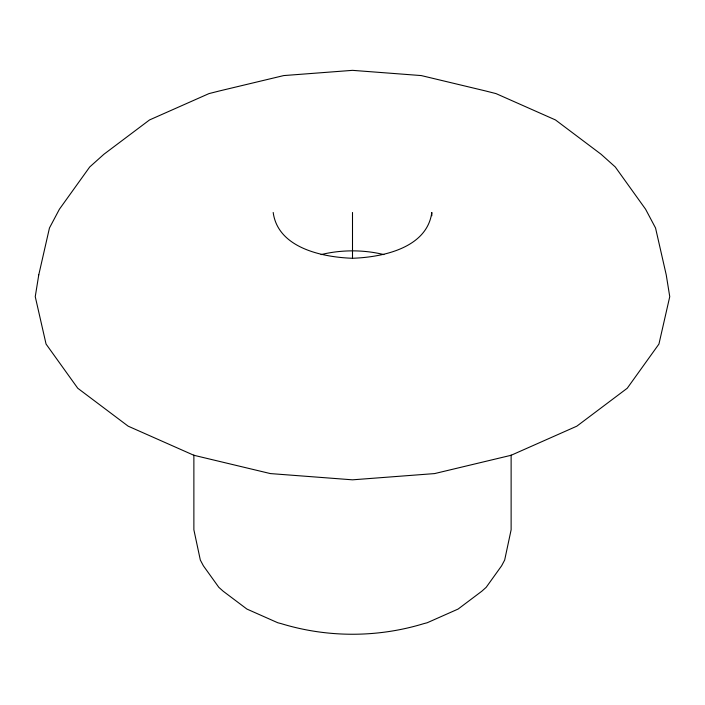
<?xml version="1.0" encoding="UTF-8"?>
<svg xmlns="http://www.w3.org/2000/svg" width="705" height="705" viewBox="0 0 705 705"><rect width="100%" height="100%" fill="white"/><g stroke="black" fill="none" stroke-linecap="round" stroke-linejoin="round"><path stroke-width="1.06" d="M273.188 212.469C277.981 248.186 322.714 257.246 352.5 258.268C382.286 257.246 427.019 248.186 431.812 212.469L431.812 215.756M511.125 455.016L511.125 529.79L504.674 560.034L501.616 565.807L486.194 587.309L481.823 591.213L458.091 609.067L427.168 622.771L423.881 623.608C377.572 637.796 327.428 637.796 281.119 623.608L277.832 622.771L246.909 609.067L223.177 591.213L218.806 587.309L203.384 565.807L200.326 560.034L193.875 529.79L193.875 455.016M352.5 212.469L352.5 258.391M321.083 254.611A79.312 45.79 0 0 1 383.917 254.611M38.766 274.871L35.25 296.655L46.063 344.066L77.753 388.243L128.169 426.173L193.875 455.28L270.394 473.584L352.5 479.823L434.606 473.584L511.125 455.28L576.831 426.173L627.247 388.243L658.937 344.066L669.75 296.655L666.234 274.871L655.544 227.988L645.595 209.226L615.28 166.97L601.092 154.263L555.478 119.947L496.029 93.606L485.348 90.901L421.264 75.576L352.5 70.35L283.736 75.576L219.652 90.901L208.971 93.606L149.522 119.947L103.908 154.263L89.72 166.97L59.405 209.226L49.456 227.988L38.766 274.871"/></g></svg>
